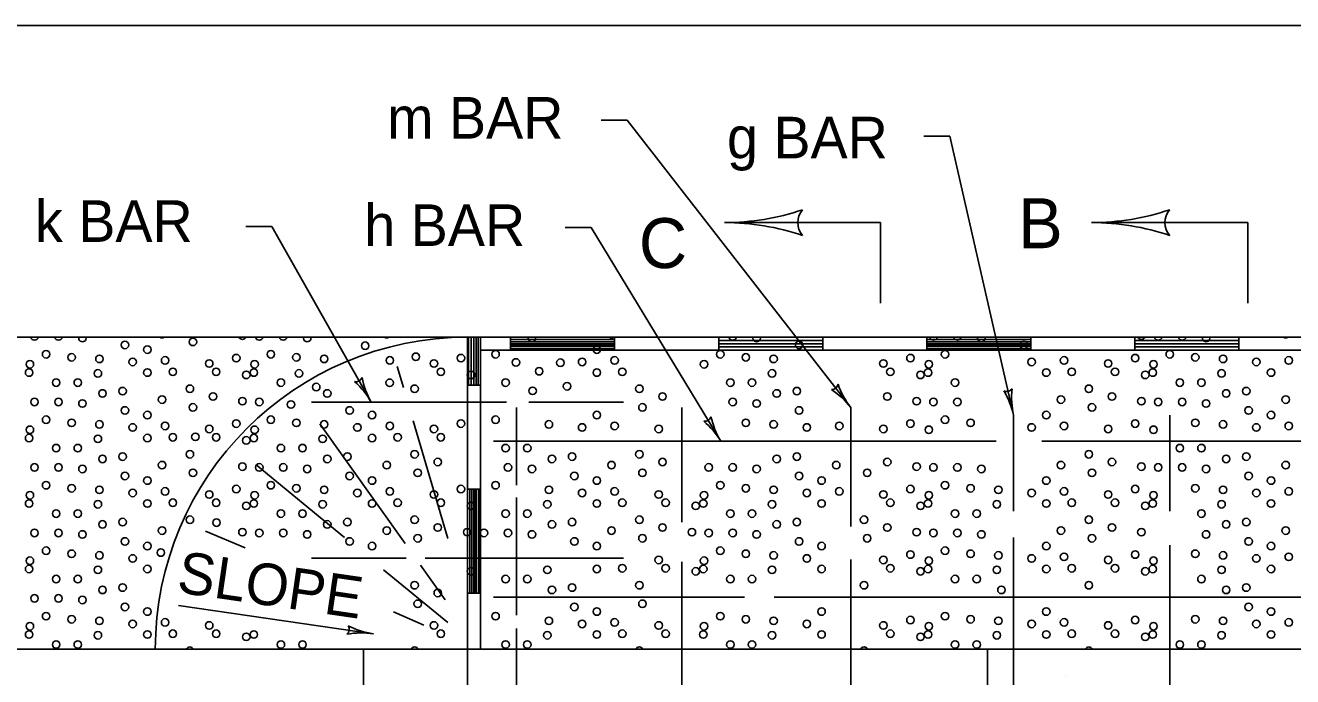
# Model space of a CAD drawing. Extents: x -0.3 to 43.7, y -2.2 to 24.5.
# Drawn here: x 4.21 to 11.82, y 20.57 to 24.48 of the extents above; entities that cross this region are included whole.
import ezdxf

# ---------------------------------------------------------------- set-up
doc = ezdxf.new("R2010")
doc.units = 0
doc.layers.add('1', color=7, linetype='Continuous')
doc.layers.add('5', color=7, linetype='Continuous')

msp = doc.modelspace()

# ---------------------------------------------------------------- linework, layer by layer
at = {"layer": '1'}
for p, q in [((7.8264, 23.911), (7.6701, 23.911)), ((7.8264, 23.911), (9.1697, 22.1854)), ((9.7643, 23.815), (9.608, 23.815)), ((9.7643, 23.815), (10.1484, 22.1385)), ((9.3493, 23.2956), (8.4118, 23.2956)), ((9.3493, 23.2956), (9.3493, 22.8124)), ((11.5547, 23.2956), (10.6172, 23.2956)), ((11.5547, 23.2956), (11.5547, 22.8124)), ((5.6925, 23.2713), (5.5362, 23.2713)), ((6.2891, 22.2167), (5.6925, 23.2713)), ((7.6101, 23.2665), (7.4539, 23.2665)), ((7.6101, 23.2665), (8.3895, 21.9824)), ((3.8798, 22.6074), (6.8672, 22.6074)), ((6.8672, 20.7324), (6.8672, 22.6074)), ((6.8672, 22.6074), (16.2422, 22.6074)), ((6.8737, 22.3198), (6.8737, 22.6074)), ((6.8904, 22.3198), (6.8904, 22.6074)), ((6.9062, 22.3198), (6.9062, 22.6074)), ((6.9195, 22.3198), (6.9195, 22.6074)), ((6.932, 22.3198), (6.932, 22.6074)), ((6.9453, 20.7324), (6.9453, 22.6074)), ((7.1265, 22.6074), (7.1265, 22.5292)), ((7.1265, 22.5926), (7.7515, 22.5926)), ((7.1265, 22.5801), (7.7515, 22.5801)), ((7.1265, 22.5683), (7.7515, 22.5683)), ((7.1265, 22.5592), (7.7515, 22.5592)), ((7.1265, 22.553), (7.7515, 22.553)), ((7.1265, 22.5385), (7.7515, 22.5385)), ((7.7515, 22.6074), (7.7515, 22.5292)), ((8.3765, 22.5292), (8.3765, 22.6074)), ((8.3765, 22.6074), (8.3765, 22.5292)), ((9.0015, 22.5875), (8.3765, 22.5875)), ((9.0015, 22.5683), (8.3765, 22.5683)), ((9.0015, 22.55), (8.3765, 22.55)), ((9.0015, 22.5292), (9.0015, 22.6074)), ((9.6265, 22.6074), (9.6265, 22.5292)), ((9.6265, 22.5926), (10.2515, 22.5926)), ((9.6265, 22.5801), (10.2515, 22.5801)), ((9.6265, 22.5683), (10.2515, 22.5683)), ((9.6265, 22.5592), (10.2515, 22.5592)), ((9.6265, 22.553), (10.2515, 22.553)), ((9.6265, 22.5385), (10.2515, 22.5385)), ((10.2515, 22.6074), (10.2515, 22.5292)), ((10.8765, 22.5292), (10.8765, 22.6074)), ((11.5015, 22.5875), (10.8765, 22.5875)), ((11.5015, 22.5683), (10.8765, 22.5683)), ((11.5015, 22.55), (10.8765, 22.55)), ((11.5015, 22.5292), (11.5015, 22.6074)), ((6.9453, 22.5292), (16.2422, 22.5292)), ((6.4823, 22.3052), (6.4453, 22.4308)), ((6.8672, 22.3198), (6.9453, 22.3198)), ((7.1011, 22.2167), (5.9297, 22.2167)), ((7.161, 21.7175), (7.161, 22.1854)), ((7.8047, 22.2167), (7.2362, 22.2167)), ((8.1559, 21.4963), (8.1559, 22.1854)), ((9.1697, 21.4699), (9.1697, 22.1854)), ((6.4922, 21.3682), (5.9806, 22.0859)), ((6.7496, 21.3973), (6.5415, 22.1042)), ((10.1484, 21.5625), (10.1484, 22.1385)), ((11.0859, 21.5624), (11.0859, 22.1385)), ((7.0234, 21.9824), (10.0425, 21.9824)), ((10.3168, 21.9824), (13.5905, 21.9824)), ((6.1287, 21.4033), (5.5972, 21.8401)), ((6.8672, 21.6948), (6.9453, 21.6948)), ((6.882, 21.0698), (6.882, 21.6948)), ((6.8945, 21.0698), (6.8945, 21.6948)), ((6.9062, 21.0698), (6.9062, 21.6948)), ((6.9153, 21.0698), (6.9153, 21.6948)), ((6.9216, 21.0698), (6.9216, 21.6948)), ((6.936, 21.0698), (6.936, 21.6948)), ((7.161, 20.9366), (7.161, 21.6433)), ((5.5312, 21.341), (5.2946, 21.4429)), ((10.1484, 20.3885), (10.1484, 21.4037)), ((11.0859, 20.3885), (11.0859, 21.3573)), ((6.4997, 21.2792), (5.9297, 21.2792)), ((7.8047, 21.2792), (6.6129, 21.2792)), ((8.1559, 20.3104), (8.1559, 21.2581)), ((9.1697, 20.3104), (9.1697, 21.2713)), ((6.7502, 20.8927), (6.3637, 21.2102)), ((6.7341, 21.0288), (6.5849, 21.2381)), ((6.8672, 21.0698), (6.9453, 21.0698)), ((7.0234, 21.0449), (8.5324, 21.0449)), ((8.7105, 21.0449), (12.327, 21.0449)), ((6.3019, 20.8259), (5.1309, 20.9961)), ((6.606, 20.8784), (6.4232, 20.957)), ((7.161, 20.3104), (7.161, 20.8581)), ((3.8798, 20.7324), (20.4245, 20.7324)), ((6.2421, 18.4473), (6.2421, 20.7324)), ((6.8672, 18.8574), (6.8672, 20.7324)), ((9.9922, 16.9824), (9.9922, 20.7324)), ((10.4608, 20.576), (10.4608, 20.576))]:
    msp.add_line(p, q, dxfattribs=at)
msp.add_lwpolyline([(-0.3037, -2.2199), (43.6966, -2.2199), (43.6966, 24.4803), (-0.3037, 24.4803)], close=True, dxfattribs=at)
for centre, radius, start, end in [((8.4118, 24.7604), 1.4648, 270.00611, 288.65284), ((8.9688, 23.2957), 0.1172, 139.10871, 221.2254), ((10.6172, 24.7604), 1.4648, 270.00611, 288.65284), ((11.1742, 23.2957), 0.1172, 139.10871, 221.2254), ((8.4118, 21.8307), 1.4648, 90, 90.01222), ((8.4118, 21.8307), 1.4648, 71.33122, 90), ((10.6172, 21.8307), 1.4648, 90, 90.01222), ((10.6172, 21.8307), 1.4648, 71.33122, 90), ((6.8672, 20.7323), 1.875, 90, 180), ((6.1976, 22.3785), 0.0391, 258.27081, 340.3875), ((5.8637, 21.9761), 0.4887, 29.49621, 48.16499), ((6.7144, 22.4573), 0.4887, 190.84337, 209.4901), ((9.0556, 22.332), 0.0391, 266.674, 348.79069), ((9.5553, 22.4856), 0.4887, 199.24656, 217.89329), ((8.7841, 21.8852), 0.4887, 37.8994, 56.56818), ((10.107, 22.3196), 0.0391, 241.6813, 323.79799), ((9.6721, 22.0294), 0.4887, 12.9067, 31.57549), ((10.6248, 22.2477), 0.4887, 174.25386, 192.90059), ((5.8637, 21.9761), 0.4887, 29.48399, 29.49621), ((8.7841, 21.8852), 0.4887, 37.88718, 37.8994), ((8.2931, 22.1412), 0.0391, 260.02698, 342.14367), ((7.9717, 21.7288), 0.4887, 31.25238, 49.92116), ((8.8072, 22.2359), 0.4887, 192.59954, 211.24627), ((9.6721, 22.0294), 0.4887, 12.89448, 12.9067), ((7.9717, 21.7288), 0.4887, 31.24016, 31.25238), ((6.118, 20.8527), 0.0391, 310.50397, 32.62066), ((6.3722, 21.3095), 0.4887, 243.07653, 261.72326), ((6.2316, 20.3423), 0.4887, 81.72937, 100.39816), ((6.2316, 20.3423), 0.4887, 81.71715, 81.72937)]:
    msp.add_arc(centre, radius, start, end, dxfattribs=at)
at = {"layer": '5'}
for centre in [(4.8097, 22.5604), (4.9445, 22.5327), (5.2185, 22.5791), (6.253, 22.5559), (7.6445, 22.5327), (8.8597, 22.5604), (10.2097, 22.5604), (4.2387, 22.4443), (4.3362, 22.5048), (4.4895, 22.4862), (4.6566, 22.4768), (4.8562, 22.4583), (5.0512, 22.4677), (5.316, 22.4491), (5.4785, 22.4816), (5.5887, 22.4443), (5.6862, 22.5048), (5.8395, 22.4862), (6.0066, 22.4768), (6.4012, 22.4677), (6.5572, 22.4896), (6.666, 22.4491), (6.8285, 22.4816), (7.0362, 22.5048), (7.1588, 22.4555), (7.4256, 22.4538), (7.5562, 22.4583), (7.7512, 22.4677), (8.2887, 22.4443), (8.3862, 22.5048), (8.5395, 22.4862), (8.7066, 22.4768), (9.366, 22.4491), (9.5285, 22.4816), (9.6387, 22.4443), (9.7362, 22.5048), (10.2562, 22.4583), (10.4512, 22.4677), (10.716, 22.4491), (10.8785, 22.4816), (10.9887, 22.4443), (11.0862, 22.5048), (11.2395, 22.4862), (11.4066, 22.4768), (11.6062, 22.4583), (11.8012, 22.4677), (4.2341, 22.3948), (4.6472, 22.39), (4.9445, 22.3948), (5.0976, 22.3993), (5.3576, 22.3993), (5.5389, 22.3808), (5.5841, 22.3948), (5.8554, 22.39), (6.7076, 22.3993), (6.8889, 22.3808), (7.2981, 22.4029), (7.6445, 22.3948), (7.7976, 22.3993), (8.6972, 22.39), (9.4076, 22.3993), (9.5889, 22.3808), (9.6341, 22.3948), (10.3445, 22.3948), (10.4976, 22.3993), (10.7576, 22.3993), (10.9389, 22.3808), (10.9841, 22.3948), (11.3972, 22.39), (11.6945, 22.3948), (4.3966, 22.3343), (4.5266, 22.3343), (4.796, 22.2833), (5.1999, 22.2973), (5.7466, 22.3343), (5.9588, 22.3079), (6.4, 22.3334), (6.5499, 22.2973), (7.0966, 22.3343), (7.2588, 22.2849), (7.4656, 22.3121), (7.8999, 22.2973), (8.4466, 22.3343), (8.5766, 22.3343), (8.846, 22.2833), (9.7966, 22.3343), (10.5999, 22.2973), (11.1466, 22.3343), (11.2766, 22.3343), (11.546, 22.2833), (4.2666, 22.2183), (4.4106, 22.2183), (4.5545, 22.2089), (4.6751, 22.2693), (5.0326, 22.2323), (5.3391, 22.2508), (5.5156, 22.2229), (5.6166, 22.2183), (6.0251, 22.2693), (8.0391, 22.2508), (8.4606, 22.2183), (8.6045, 22.2089), (8.7251, 22.2693), (9.3891, 22.2508), (9.5656, 22.2229), (9.6666, 22.2183), (9.8106, 22.2183), (10.4326, 22.2323), (10.7391, 22.2508), (10.9156, 22.2229), (11.0166, 22.2183), (11.1606, 22.2183), (11.3045, 22.2089), (11.4251, 22.2693), (11.7826, 22.2323), (4.8097, 22.1671), (4.9445, 22.1393), (5.2185, 22.1858), (5.8071, 22.2031), (6.1597, 22.1671), (6.2945, 22.1393), (7.6445, 22.1393), (7.9185, 22.1858), (8.8597, 22.1671), (10.3445, 22.1393), (10.6185, 22.1858), (11.5597, 22.1671), (11.6945, 22.1393), (4.3362, 22.1114), (4.4895, 22.0929), (4.6566, 22.0835), (4.8562, 22.065), (5.0512, 22.0743), (5.316, 22.0558), (5.4785, 22.0883), (5.6862, 22.1114), (5.8395, 22.0929), (6.0066, 22.0835), (6.2062, 22.065), (6.4012, 22.0743), (6.666, 22.0558), (6.8285, 22.0883), (7.0362, 22.1114), (7.3566, 22.0835), (7.5562, 22.065), (7.7512, 22.0743), (8.016, 22.0558), (8.5395, 22.0929), (8.7066, 22.0835), (8.9062, 22.065), (9.1012, 22.0743), (9.366, 22.0558), (9.5285, 22.0883), (9.7362, 22.1114), (9.8895, 22.0929), (10.2562, 22.065), (10.4512, 22.0743), (10.716, 22.0558), (10.8785, 22.0883), (11.2395, 22.0929), (11.4066, 22.0835), (11.6062, 22.065), (11.8012, 22.0743), (4.2341, 22.0014), (4.2387, 22.051), (4.6472, 21.9966), (4.9445, 22.0014), (5.0976, 22.006), (5.2328, 22.0087), (5.3576, 22.006), (5.5389, 21.9875), (5.5841, 22.0014), (5.5887, 22.051), (5.9972, 21.9966), (6.2945, 22.0014), (6.4476, 22.006), (6.7076, 22.006), (9.6387, 22.051), (10.9887, 22.051), (4.3966, 21.941), (4.5266, 21.941), (5.1999, 21.9039), (5.7466, 21.941), (5.8766, 21.941), (6.5499, 21.9039), (7.0966, 21.941), (7.2266, 21.941), (7.8999, 21.9039), (10.5999, 21.9039), (11.1466, 21.941), (11.2766, 21.941), (4.6751, 21.876), (4.796, 21.89), (5.0326, 21.8389), (5.5156, 21.8296), (6.0251, 21.876), (6.146, 21.89), (6.3826, 21.8389), (6.6891, 21.8575), (7.3751, 21.876), (7.496, 21.89), (7.7326, 21.8389), (8.0391, 21.8575), (8.7251, 21.876), (8.846, 21.89), (9.0826, 21.8389), (9.3891, 21.8575), (9.5656, 21.8296), (10.4326, 21.8389), (10.7391, 21.8575), (10.9156, 21.8296), (11.4251, 21.876), (11.546, 21.89), (11.7826, 21.8389), (4.2666, 21.825), (4.4106, 21.825), (4.5545, 21.8156), (4.8097, 21.7737), (5.2185, 21.7925), (5.6166, 21.825), (5.7606, 21.825), (5.9045, 21.8156), (6.1597, 21.7737), (6.5685, 21.7925), (7.1106, 21.825), (7.2545, 21.8156), (7.5097, 21.7737), (7.9185, 21.7925), (8.3166, 21.825), (8.4606, 21.825), (8.6045, 21.8156), (8.8597, 21.7737), (9.2685, 21.7925), (9.6666, 21.825), (9.8106, 21.825), (9.9545, 21.8156), (10.6185, 21.7925), (11.0166, 21.825), (11.1606, 21.825), (11.3045, 21.8156), (11.5597, 21.7737), (4.3362, 21.7181), (4.4895, 21.6996), (4.6566, 21.6902), (4.9445, 21.746), (5.0512, 21.681), (5.4785, 21.695), (5.6862, 21.7181), (5.8395, 21.6996), (6.0066, 21.6902), (6.2945, 21.746), (6.4012, 21.681), (6.8285, 21.695), (7.0362, 21.7181), (7.3566, 21.6902), (7.6445, 21.746), (7.7512, 21.681), (8.3862, 21.7181), (8.5395, 21.6996), (8.7066, 21.6902), (8.9945, 21.746), (9.1012, 21.681), (9.5285, 21.695), (9.7362, 21.7181), (9.8895, 21.6996), (10.0566, 21.6902), (10.3445, 21.746), (10.4512, 21.681), (10.8785, 21.695), (11.2395, 21.6996), (11.4066, 21.6902), (11.6945, 21.746), (11.8012, 21.681), (4.2341, 21.6081), (4.2387, 21.6577), (4.6472, 21.6033), (4.8562, 21.6716), (4.9445, 21.6081), (5.0976, 21.6127), (5.316, 21.6625), (5.3576, 21.6127), (5.5841, 21.6081), (5.5887, 21.6577), (5.9972, 21.6033), (6.2062, 21.6716), (6.2945, 21.6081), (6.4476, 21.6127), (6.666, 21.6625), (6.7076, 21.6127), (7.3472, 21.6033), (7.5562, 21.6716), (7.6445, 21.6081), (7.7976, 21.6127), (8.016, 21.6625), (8.0576, 21.6127), (8.2841, 21.6081), (8.2887, 21.6577), (8.6972, 21.6033), (8.9062, 21.6716), (8.9945, 21.6081), (9.366, 21.6625), (9.4076, 21.6127), (9.6341, 21.6081), (9.6387, 21.6577), (10.0472, 21.6033), (10.2562, 21.6716), (10.3445, 21.6081), (10.4976, 21.6127), (10.716, 21.6625), (10.7576, 21.6127), (10.9841, 21.6081), (10.9887, 21.6577), (11.3972, 21.6033), (11.6062, 21.6716), (11.6945, 21.6081), (4.3966, 21.5477), (4.5266, 21.5477), (5.5389, 21.5941), (5.7466, 21.5477), (5.8766, 21.5477), (6.8889, 21.5941), (7.0966, 21.5477), (7.2266, 21.5477), (8.2389, 21.5941), (8.4466, 21.5477), (8.5766, 21.5477), (9.5889, 21.5941), (9.7966, 21.5477), (9.9266, 21.5477), (10.9389, 21.5941), (11.2766, 21.5477), (4.6751, 21.4827), (4.796, 21.4966), (5.1999, 21.5106), (5.3599, 21.4932), (6.0251, 21.4827), (6.146, 21.4966), (6.5499, 21.5106), (6.6891, 21.4641), (7.3751, 21.4827), (7.496, 21.4966), (7.8999, 21.5106), (8.0391, 21.4641), (8.7251, 21.4827), (8.846, 21.4966), (9.2499, 21.5106), (9.3891, 21.4641), (10.5999, 21.5106), (10.7391, 21.4641), (11.4251, 21.4827), (11.546, 21.4966), (4.2666, 21.4316), (4.4106, 21.4316), (4.5545, 21.4223), (4.8097, 21.3804), (5.0326, 21.4456), (5.5156, 21.4362), (5.6166, 21.4316), (5.7606, 21.4316), (5.9045, 21.4223), (6.1597, 21.3804), (6.3826, 21.4456), (6.5685, 21.3991), (6.8656, 21.4362), (6.9666, 21.4316), (7.1106, 21.4316), (7.2545, 21.4223), (7.5097, 21.3804), (7.7326, 21.4456), (7.9185, 21.3991), (8.2156, 21.4362), (8.3166, 21.4316), (8.4606, 21.4316), (8.6045, 21.4223), (8.8597, 21.3804), (9.2685, 21.3991), (9.5656, 21.4362), (9.6666, 21.4316), (9.8106, 21.4316), (9.9545, 21.4223), (10.4326, 21.4456), (10.6185, 21.3991), (10.9156, 21.4362), (11.3045, 21.4223), (11.5597, 21.3804), (11.7826, 21.4456), (4.3362, 21.3248), (4.4895, 21.3062), (4.6566, 21.2968), (4.9445, 21.3527), (5.0253, 21.3136), (6.2945, 21.3527), (7.6445, 21.3527), (8.3862, 21.3248), (8.5395, 21.3062), (8.7066, 21.2968), (8.9945, 21.3527), (9.5285, 21.3016), (9.7362, 21.3248), (9.8895, 21.3062), (10.0566, 21.2968), (10.3445, 21.3527), (10.8785, 21.3016), (11.2395, 21.3062), (11.4066, 21.2968), (11.6945, 21.3527), (4.2387, 21.2643), (4.8562, 21.2783), (7.7976, 21.2193), (8.016, 21.2691), (8.0576, 21.2193), (8.2887, 21.2643), (8.9062, 21.2783), (9.366, 21.2691), (9.4076, 21.2193), (9.6387, 21.2643), (10.2562, 21.2783), (10.4512, 21.2877), (10.4976, 21.2193), (10.716, 21.2691), (10.7576, 21.2193), (10.9887, 21.2643), (11.6062, 21.2783), (11.8012, 21.2877), (4.2341, 21.2148), (4.3966, 21.1543), (4.5266, 21.1543), (4.6472, 21.21), (4.9445, 21.2148), (6.8889, 21.2008), (7.0966, 21.1543), (7.2266, 21.1543), (7.3472, 21.21), (7.6445, 21.2148), (8.2389, 21.2008), (8.2841, 21.2148), (8.4466, 21.1543), (8.5766, 21.1543), (8.6972, 21.21), (8.9945, 21.2148), (9.5889, 21.2008), (9.6341, 21.2148), (9.7966, 21.1543), (9.9266, 21.1543), (10.0472, 21.21), (10.3445, 21.2148), (10.9389, 21.2008), (10.9841, 21.2148), (11.2766, 21.1543), (11.3972, 21.21), (11.6945, 21.2148), (4.6751, 21.0893), (4.796, 21.1033), (6.5499, 21.1173), (6.6891, 21.0708), (7.3751, 21.0893), (7.496, 21.1033), (7.8999, 21.1173), (9.2499, 21.1173), (10.0751, 21.0893), (10.5999, 21.1173), (11.4251, 21.0893), (11.546, 21.1033), (4.2666, 21.0383), (4.4106, 21.0383), (4.5545, 21.0289), (6.5685, 21.0058), (7.9185, 21.0058), (4.3362, 20.9314), (4.8097, 20.9871), (4.9445, 20.9593), (7.0362, 20.9314), (7.5097, 20.9871), (7.6445, 20.9593), (8.3862, 20.9314), (8.9945, 20.9593), (9.7362, 20.9314), (10.3445, 20.9593), (11.5597, 20.9871), (11.6945, 20.9593), (4.2387, 20.871), (4.4895, 20.9129), (4.6566, 20.9035), (4.8562, 20.885), (5.0512, 20.8943), (5.316, 20.8758), (6.666, 20.8758), (7.3566, 20.9035), (7.5562, 20.885), (7.7512, 20.8943), (8.016, 20.8758), (8.2887, 20.871), (8.5395, 20.9129), (8.7066, 20.9035), (8.9062, 20.885), (9.366, 20.8758), (9.5285, 20.9083), (9.6387, 20.871), (9.8895, 20.9129), (10.0566, 20.9035), (10.2562, 20.885), (10.4512, 20.8943), (10.716, 20.8758), (10.8785, 20.9083), (10.9887, 20.871), (11.2395, 20.9129), (11.4066, 20.9035), (11.6062, 20.885), (11.8012, 20.8943), (4.2341, 20.8214), (4.3966, 20.761), (4.5266, 20.761), (4.6472, 20.8166), (4.9445, 20.8214), (5.0976, 20.826), (5.3576, 20.826), (5.5389, 20.8075), (5.5841, 20.8214), (5.7466, 20.761), (5.8766, 20.761), (6.7076, 20.826), (7.0966, 20.761), (7.2266, 20.761), (7.3472, 20.8166), (7.6445, 20.8214), (7.7976, 20.826), (8.0576, 20.826), (8.2841, 20.8214), (8.4466, 20.761), (8.5766, 20.761), (8.6972, 20.8166), (8.9945, 20.8214), (9.4076, 20.826), (9.5889, 20.8075), (9.6341, 20.8214), (9.7966, 20.761), (9.9266, 20.761), (10.0472, 20.8166), (10.3445, 20.8214), (10.4976, 20.826), (10.7576, 20.826), (10.9389, 20.8075), (10.9841, 20.8214), (11.1466, 20.761), (11.2766, 20.761), (11.3972, 20.8166), (11.6945, 20.8214)]:
    msp.add_circle(centre, 0.0226, dxfattribs=at)
for centre, start, end in [((4.2666, 22.6116), 190.93051, 349.06949), ((4.4106, 22.6116), 190.93051, 349.06949), ((4.5545, 22.6023), 166.96605, 13.03395), ((5.0326, 22.6256), 233.87432, 306.12568), ((5.5156, 22.6162), 203.11507, 336.88493), ((5.6166, 22.6116), 190.93051, 349.06949), ((5.7606, 22.6116), 190.93051, 349.06949), ((5.9045, 22.6023), 166.96605, 13.03395), ((6.3826, 22.6256), 233.87432, 306.12568), ((7.2545, 22.6023), 166.96605, 13.03395), ((7.7326, 22.6256), 233.87432, 306.12568), ((8.4606, 22.6116), 190.93051, 349.06949), ((8.6045, 22.6023), 166.96605, 13.03395), ((9.6666, 22.6116), 190.93051, 349.06949), ((9.8106, 22.6116), 190.93051, 349.06949), ((9.9545, 22.6023), 166.96605, 13.03395), ((10.9156, 22.6162), 203.11507, 336.88493), ((11.0166, 22.6116), 190.93051, 349.06949), ((11.1606, 22.6116), 190.93051, 349.06949), ((11.3045, 22.6023), 166.96605, 13.03395), ((11.7826, 22.6256), 233.87432, 306.12568), ((4.796, 20.71), 82.41207, 97.58793), ((5.1999, 20.7239), 21.90916, 158.09084), ((6.146, 20.71), 82.41207, 97.58793), ((6.5499, 20.7239), 21.90916, 158.09084), ((7.496, 20.71), 82.41207, 97.58793), ((7.8999, 20.7239), 21.90916, 158.09084), ((8.846, 20.71), 82.41207, 97.58793), ((9.2499, 20.7239), 21.90916, 158.09084), ((10.196, 20.71), 82.41207, 97.58793), ((10.5999, 20.7239), 21.90916, 158.09084), ((11.546, 20.71), 82.41207, 97.58793)]:
    msp.add_arc(centre, 0.0226, start, end, dxfattribs=at)

# ---------------------------------------------------------------- texts
at = {"layer": '1'}
for s, height, p in [('m BAR', 0.25, (6.3849, 23.7999)), ('g BAR', 0.25, (8.4265, 23.6812)), ('k BAR', 0.25, (4.2694, 23.1794)), ('h BAR', 0.25, (6.2477, 23.155)), ('B', 0.3, (10.1756, 23.1417)), ('C', 0.3, (7.8972, 23.0223))]:
    msp.add_text(s, height=height, dxfattribs=at).set_placement(p)
msp.add_text('SLOPE', height=0.25, rotation=351.73045, dxfattribs=at).set_placement((5.1149, 21.076))

doc.saveas('drawing.dxf')
